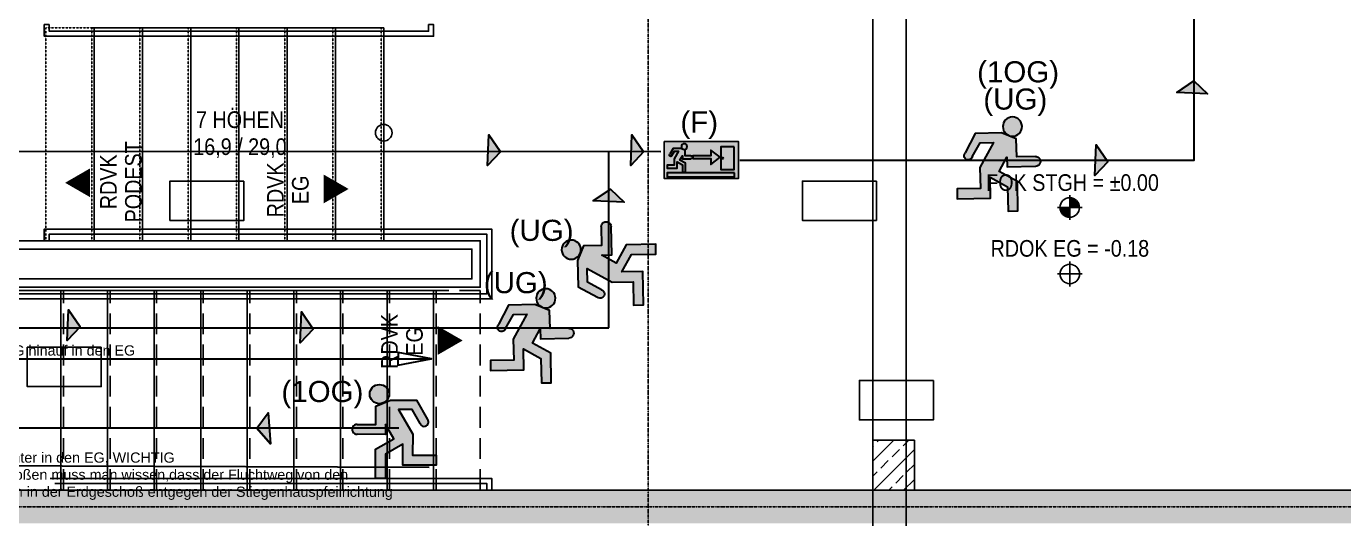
# Model space of a CAD drawing. Header units: millimetres. Extents: x -5498 to 144064, y 340 to 109563.
# Drawn here: x 51879 to 59798, y 39539 to 42501 of the extents above; entities that cross this region are included whole.
import ezdxf
from ezdxf.enums import TextEntityAlignment as Align

# ---------------------------------------------------------------- set-up
doc = ezdxf.new("R2010")
doc.units = ezdxf.units.MM
for name, pattern in [('HIDDEN', [0.375, 0.25, -0.125]), ('HIDDEN2', [0.1875, 0.125, -0.0625]), ('STRICHPUNKT', [1, 0.5, -0.25, 0, -0.25])]:
    doc.linetypes.add(name, pattern=pattern)
for name, color, linetype in [('00-TXT---------M0', 8, 'Continuous'), ('00-WOL-G00-LEG-M0', 22, 'Continuous'), ('00_HLP-G00-LEG-M0', 6, 'Continuous'), ('01-SYM-G00-Leg-M0', 251, 'Continuous'), ('01-TXT---------M0', 251, 'Continuous'), ('02-AXO-G00-LEG-M0', 251, 'STRICHPUNKT'), ('02-FIL-G00-Leg-STB', 251, 'Continuous'), ('02-TWA-G00-LEG-M0', 251, 'Continuous'), ('06-SYM-G00-LEG-M0', 251, 'Continuous'), ('06-TXT-G00-LEG-M0', 251, 'Continuous')]:
    doc.layers.add(name, color=color, linetype=linetype)
doc.styles.add('ARIAL', font='arial.ttf', dxfattribs={"width": 0.85})
doc.styles.get("Standard").update_dxf_attribs({"font": 'arial.ttf'})
doc.linetypes.add('ZICKZACK', pattern='A,0.00254,-5.08,[131,ltypeshp.shx,S=5.08,R=0,X=-5.08,Y=0],-10.16,[131,ltypeshp.shx,S=5.08,R=180,X=5.08,Y=0],-5.08', length=20.32254)

# ---------------------------------------------------------------- blocks, each defined once
blk = doc.blocks.new('06-TXT')
at = {"color": 8, "style": 'ARIAL', "width": 0.85}
blk.add_attdef('STAIR', text='', height=0.1, dxfattribs=at).set_placement((0.009, 0.046), align=Align.CENTER)
blk.add_attdef('STG', text='', height=0.1, dxfattribs=at).set_placement((0.009, -0.054), align=Align.TOP_CENTER)
blk = doc.blocks.new('01-HK1')
for p, q in [((-0.0005, -0.0742), (-0.0005, 0.0742)), ((0.0737, 0), (-0.0747, 0))]:
    blk.add_line(p, q)
blk.add_circle((-0.0005, 0), 0.0586)
for points in [[(-0.0005, 0.0586), (0.0409, 0.0414), (-0.0005, 0)], [(-0.0005, 0), (0.0581, 0), (0.0409, 0.0414)], [(-0.0591, 0), (-0.0419, -0.0414), (-0.0005, 0)], [(-0.0419, -0.0414), (-0.0005, -0.0586), (-0.0005, 0)]]:
    blk.add_solid(points)
at = {"layer": '01-TXT---------M0', "color": 8, "style": 'ARIAL', "width": 0.85}
blk.add_attdef('HEIGHT', text='', height=0.1, dxfattribs=at).set_placement((0, 0.2), align=Align.TOP_CENTER)
blk = doc.blocks.new('01-hk4')
blk.add_lwpolyline([(0, 0, 0, 0.270625, 0), (0, 0.234375, 0.270625, 0.270625, 0)], format="xyseb")
at = {"layer": '00-TXT---------M0', "color": 8, "style": 'ARIAL', "width": 0.85}
blk.add_attdef('HEIGHT', text='', height=0.1, dxfattribs=at).set_placement((0, 0.35), align=Align.CENTER)
blk = doc.blocks.new('STIEGE')
for points in [[(1.2, -1.04), (1.2, -4.4), (0, -4.4), (0, 0.08), (1.2, 0.08), (1.2, -0.76)], [(0, -0.2), (1.2, -0.2)], [(0, -0.48), (1.2, -0.48)], [(0, -0.76), (1.2, -0.76)], [(1.2, -0.76), (0, -1.88)], [(0, -1.04), (0.9, -1.04)], [(0, -1.32), (0.6, -1.32)], [(0.9, -1.32), (1.2, -1.32)], [(0, -1.6), (0.3, -1.6)], [(0.6, -1.6), (1.2, -1.6)], [(0.3, -1.88), (1.2, -1.88)], [(0, -2.16), (1.2, -2.16)], [(0, -2.44), (1.2, -2.44)], [(0, -2.72), (1.2, -2.72)], [(0, -3), (1.2, -3)], [(0, -3.28), (1.2, -3.28)], [(0, -3.56), (1.2, -3.56)], [(0, -3.84), (1.2, -3.84)], [(0, -4.12), (1.2, -4.12)]]:
    blk.add_lwpolyline(points)
for points in [[(0.6, 0.08, 0, 0, 0), (0.6, -1.1203, 0.075, 0, 0), (0.6, -1.32, 0, 0, 0)], [(0.6, -1.6, 0, 0, 0), (0.6, -4.2003, 0.075, 0, 0), (0.6, -4.4, 0, 0, 0)]]:
    blk.add_lwpolyline(points, format="xyseb")
at = {"linetype": 'HIDDEN2'}
for points in [[(0, 0.065), (1.2, 0.065)], [(0, -0.215), (1.2, -0.215)], [(0, -0.495), (1.2, -0.495)], [(0, -0.775), (1.2, -0.775)], [(0, -1.055), (0.8839, -1.055)], [(0, -1.335), (0.5839, -1.335)], [(0.8839, -1.335), (1.2, -1.335)], [(0, -1.615), (0.2839, -1.615)], [(0.5839, -1.615), (1.2, -1.615)], [(0.2839, -1.895), (1.2, -1.895)], [(0, -2.175), (1.2, -2.175)], [(0, -2.455), (1.2, -2.455)], [(0, -2.735), (1.2, -2.735)], [(0, -3.015), (1.2, -3.015)], [(0, -3.295), (1.2, -3.295)], [(0, -3.575), (1.2, -3.575)], [(0, -3.855), (1.2, -3.855)], [(0, -4.135), (1.2, -4.135)], [(0, -4.4), (0, -4.68), (1.2, -4.68), (1.2, -4.4)], [(0, -4.415), (1.2, -4.415)]]:
    blk.add_lwpolyline(points, dxfattribs=at)
blk.add_circle((0.6, 0.08), 0.05)
blk = doc.blocks.new('01-HK2')
for p, q in [((0.098, 0), (-0.098, 0)), ((0, -0.098), (0, 0.098))]:
    blk.add_line(p, q)
blk.add_circle((0, 0), 0.0773)
at = {"layer": '01-TXT---------M0', "color": 8, "style": 'ARIAL', "width": 0.85}
blk.add_attdef('HEIGHT', text='', height=0.1, rotation=360, dxfattribs=at).set_placement((0, 0.132), align=Align.BOTTOM_CENTER)
blk = doc.blocks.new('9809550')
at = {"color": 18, "lineweight": 30, "true_color": 0x000000}
for points in [[(423921.7, 99168.8), (423956.8, 99168.8), (423956.8, 99202.9), (423984.5, 99214.5), (424033.7, 99214.5), (424053.8, 99178.3)], [(424040.2, 99170.9), (424025.2, 99196.7), (423999.7, 99196.8), (424026.2, 99150.3), (424026.2, 99110.9), (424070.2, 99110.9), (424070.2, 99092.3), (424007.5, 99092.3), (424007.5, 99131.7), (423975, 99113.1), (423975, 99067), (423956.5, 99067), (423956.5, 99122.4), (423990.5, 99141.9), (423975.1, 99168.8), (423975.1, 99150.2), (423921.7, 99150.3)]]:
    blk.add_lwpolyline(points, dxfattribs=at)
blk.add_circle((423963.6, 99225.9), 18.1, dxfattribs=at)
for centre, radius, start, end in [((424047.8, 99173.1), 7.96, 195.7299, 41.4005), ((423921.7, 99159.5), 9.27, 89.9849, 270.0151)]:
    blk.add_arc(centre, radius, start, end, dxfattribs=at)
blk = doc.blocks.new('595995')
blk.add_hatch(color=256).paths.add_polyline_path([(423732.4, 99468.9), (423791.5, 99424.8), (423791.5, 99458.8), (423902.8, 99458.8), (423902.6, 99477.2), (423791.8, 99477.2), (423791.8, 99513.6)])
at = {"color": 18, "lineweight": 30, "true_color": 0x000000}
blk.add_lwpolyline([(423902.6, 99477.2), (423791.8, 99477.2), (423791.8, 99513.6), (423732.4, 99468.9), (423791.5, 99424.8), (423791.5, 99458.8), (423902.8, 99458.8), (423902.6, 99477.2)], dxfattribs=at)
blk = doc.blocks.new('RIVO-RZ-ARR_right')
h = blk.add_hatch(color=100)
h.paths.add_polyline_path([(423617.7, 99335.8), (424081.3, 99335.8), (424081.3, 99567.6), (423617.7, 99567.6)])
h.paths.add_polyline_path([(424057.5, 99371.2), (424057.5, 99347.4), (423635.1, 99347.4), (423635.1, 99371.2)], flags=16)
h.paths.add_polyline_path([(424055.7, 99392.7), (423970.6, 99392.7), (423970.6, 99533.1), (424055.7, 99533.1)], flags=16)
h = blk.add_hatch(color=256)
h.paths.add_polyline_path([(423706.5, 99506.1), (423680.1, 99459.6), (423680.1, 99420.2), (423636.1, 99420.2), (423636.1, 99401.6), (423698.8, 99401.6), (423698.8, 99441), (423731.3, 99422.4), (423731.3, 99376.3), (423749.8, 99376.3), (423749.8, 99431.8), (423715.7, 99451.2), (423731.2, 99478.1), (423731.2, 99459.5), (423784.6, 99459.6, 0.998804), (423784.5, 99478.1), (423749.5, 99478.1), (423749.5, 99512.3), (423721.8, 99523.9), (423672.6, 99523.9), (423652.5, 99487.7, 1.25347), (423666.1, 99480.2), (423681.1, 99506)])
h.paths.add_polyline_path([(423760.8, 99535.2, 1), (423724.6, 99535.2, 1)])
h = blk.add_hatch(color=256)
h.paths.add_polyline_path([(424055.7, 99533.1), (423970.6, 99533.1), (423970.6, 99392.7), (424055.7, 99392.7)])
h.paths.add_polyline_path([(423985.2, 99463.1, -1), (423975.2, 99463.1, -1)], flags=16)
blk.add_hatch(color=256).paths.add_polyline_path([(424057.5, 99347.4), (424057.5, 99371.2), (423635.1, 99371.2), (423635.1, 99347.4)])
blk.add_lwpolyline([(423617.7, 99567.6), (424081.3, 99567.6), (424081.3, 99335.8), (423617.7, 99335.8)], close=True)
at = {"color": 18, "lineweight": 30, "true_color": 0x000000}
for points in [[(424055.7, 99533.1), (423970.6, 99533.1), (423970.6, 99392.7), (424055.7, 99392.7)], [(424057.5, 99371.2), (423635.1, 99371.2), (423635.1, 99347.4), (424057.5, 99347.4)]]:
    blk.add_lwpolyline(points, close=True, dxfattribs=at)
blk.add_circle((423980.2, 99463.1), 5, dxfattribs=at)
at = {"xscale": -1, "rotation": 359.9999999997448}
blk.add_blockref('9809550', (847706.3, 309.3), dxfattribs=at)
at = {"rotation": 180.0000000000325}
blk.add_blockref('595995', (847699.7, 198937.4), dxfattribs=at)
blk = doc.blocks.new('750298750')
h = blk.add_hatch(color=3)
h.paths.add_polyline_path([(426943.6, 99576.9), (426968.1, 99576.8), (426982.5, 99552, 1.25347), (426995.6, 99559.2), (426976.3, 99594), (426929, 99594), (426902.3, 99582.8), (426902.3, 99550), (426868.6, 99550, 1), (426868.6, 99532.2), (426919.9, 99532.1), (426919.9, 99550), (426934.8, 99524.1), (426902.1, 99505.4), (426902.1, 99452.1), (426919.8, 99452.1), (426919.8, 99496.4), (426951.1, 99514.3), (426951.1, 99476.4), (427011.4, 99476.4), (427011.4, 99494.3), (426969.1, 99494.3), (426969.1, 99532.2)])
h.paths.add_polyline_path([(426891.5, 99604.9, 1), (426926.3, 99604.9, 1)])
at = {"xscale": 0.9619413167778113, "yscale": 0.9619413167778113, "zscale": 0.9619413167778113}
blk.add_blockref('9809550', (19080.8, 4155.4), dxfattribs=at)
blk = doc.blocks.new('4444444')
at = {"lineweight": 30}
h = blk.add_hatch(color=100, dxfattribs=at)
h.dxf.hatch_style = 1
h.paths.add_polyline_path([(431810.8, 98429.5), (431736, 98429.5), (431806.7, 98326.5)])
h.paths.add_polyline_path([(431814, 98511.5), (431736, 98429.5), (431810.8, 98429.5)])
at = {"color": 102, "lineweight": 30, "true_color": 0x21de37}
blk.add_lwpolyline([(431736, 98429.5), (431806.7, 98326.5), (431736, 98429.5), (431814, 98511.5), (431806.7, 98326.5)], dxfattribs=at)

msp = doc.modelspace()

# ---------------------------------------------------------------- hatches: boundary and pattern name
at = {"layer": '02-FIL-G00-Leg-STB'}
h = msp.add_hatch(dxfattribs=at)
h.set_pattern_fill('ANSI33', color=256, scale=20, angle=107.04654, style=0)
h.set_pattern_definition([(44.70755, (-20078.77, 18756.93), (-89.34302, 90.25976), []), (44.70755, (-19988.97, 18756.47), (-89.34302, 90.25976), [63.5, -31.75])])
h.paths.add_polyline_path([(59916.9, 39711.4), (47086.9, 39711.4), (47016.9, 39711.4), (47016.9, 40211.4), (46816.9, 40211.4), (46816.9, 39511.4), (47086.9, 39511.4), (47086.9, 35561.4), (45226.9, 35561.4), (45226.9, 35361.4), (49616.9, 35361.4), (49616.9, 35561.4), (47286.9, 35561.4), (47286.9, 39511.4), (59916.9, 39511.4)])
h = msp.add_hatch(dxfattribs=at)
h.set_pattern_fill('ANSI33', color=256, scale=20, angle=107.04654, style=0)
h.set_pattern_definition([(45, (-23245.73, -3508.6), (-89.80256, 89.80256), []), (45, (-23155.93, -3508.6), (-89.80256, 89.80256), [63.5, -31.75])])
h.paths.add_polyline_path([(57216.9, 40011.4), (56966.9, 40011.4), (56966.9, 39711.4), (57216.9, 39711.4)])

# ---------------------------------------------------------------- linework, layer by layer
at = {"color": 102, "lineweight": 30, "true_color": 0x21de37}
for points in [[(56167, 41696.1), (58898.6, 41695.7), (58899.3, 45676.6)], [(48414.4, 41749.5), (55693.4, 41748.3)]]:
    msp.add_lwpolyline(points, dxfattribs=at)
at = {"color": 102, "lineweight": 30}
for points in [[(54118.8, 40083.8), (49048.8, 40084.6), (49049.1, 41749.4)], [(55379.5, 40686.6), (55379.7, 41748.4)], [(49885.8, 40687.5), (55379.5, 40686.6)]]:
    msp.add_lwpolyline(points, dxfattribs=at)
at = {"color": 1, "lineweight": 30}
for points in [[(49833.7, 40501.4), (54313.7, 40501.4), (54114, 40539.1), (54112.9, 40462.9), (54312.9, 40501.3)], [(49885.7, 39864.6), (54300.6, 39850)]]:
    msp.add_lwpolyline(points, dxfattribs=at)
at = {"layer": '00-WOL-G00-LEG-M0', "linetype": 'ZICKZACK', "ltscale": 0.005}
for points in [[(53186.5, 41570.8), (52742, 41570.8), (52742, 41334), (53186.5, 41334)], [(56988.7, 41570.8), (56544.2, 41570.8), (56544.2, 41334), (56988.7, 41334)], [(52328.8, 40570.8), (51884.3, 40570.8), (51884.3, 40334), (52328.8, 40334)], [(57331.7, 40370.8), (56887.1, 40370.8), (56887.1, 40134), (57331.7, 40134)]]:
    msp.add_lwpolyline(points, close=True, dxfattribs=at)
at = {"layer": '00_HLP-G00-LEG-M0', "linetype": 'HIDDEN'}
for points in [[(56966.9, 47031.4), (56966.9, 36101.4)], [(57166.9, 36101.4), (57166.9, 47031.4)]]:
    msp.add_lwpolyline(points, dxfattribs=at)
at = {"layer": '02-AXO-G00-LEG-M0'}
for points in [[(55616.9, 58815.1), (55616.9, 23887.7)], [(31654.3, 39611.4), (65266.9, 39611.4)]]:
    msp.add_lwpolyline(points, dxfattribs=at)
at = {"layer": '02-TWA-G00-LEG-M0'}
for points in [[(56966.9, 39711.4), (56966.9, 40011.4), (57216.9, 40011.4), (57216.9, 39711.4)], [(47086.9, 39711.4), (59916.9, 39711.4)]]:
    msp.add_lwpolyline(points, dxfattribs=at)
at = {"layer": '06-SYM-G00-LEG-M0'}
for points in [[(52016.9, 42511.4), (52016.9, 42471.4), (54296.9, 42471.4), (54296.9, 42511.4), (54326.9, 42511.4), (54326.9, 42441.4), (51986.9, 42441.4), (51986.9, 42511.4), (52016.9, 42511.4)], [(52271.9, 42491.4), (54026.9, 42491.4)], [(52286.9, 42491.4), (52286.9, 41211.4)], [(52576.9, 42491.4), (52576.9, 41211.4)], [(52866.9, 42491.4), (52866.9, 41211.4)], [(53156.9, 42491.4), (53156.9, 41211.4)], [(53446.9, 42491.4), (53446.9, 41211.4)], [(53736.9, 42491.4), (53736.9, 41211.4)], [(54026.9, 42491.4), (54026.9, 41211.4)], [(51986.9, 41211.4), (51986.9, 41281.4), (54676.9, 41281.4), (54676.9, 40861.4), (51032.2, 40861.4)], [(50686.9, 40931.4), (49566.9, 40931.4), (49566.9, 41211.4), (54606.9, 41211.4), (54606.9, 40931.4), (50966.9, 40931.4)], [(52016.9, 41211.4), (52016.9, 41251.4), (54646.9, 41251.4), (54646.9, 40891.4), (51004.2, 40891.4)], [(50640.2, 40981.4), (49616.9, 40981.4), (49616.9, 41161.4), (54556.9, 41161.4), (54556.9, 40981.4), (50920.2, 40981.4)], [(54676.9, 39711.4), (54676.9, 39781.4), (52021.6, 39781.4)], [(52049.6, 39751.4), (54646.9, 39751.4), (54646.9, 39711.4), (54676.9, 39711.4)]]:
    msp.add_lwpolyline(points, dxfattribs=at)
at = {"layer": '06-SYM-G00-LEG-M0', "linetype": 'HIDDEN2'}
for points in [[(51996.9, 42491.4), (51996.9, 41211.4)], [(51996.9, 42491.4), (52271.9, 42491.4)], [(52271.9, 42491.4), (52271.9, 41211.4)], [(52561.9, 42491.4), (52561.9, 41211.4)], [(52851.9, 42491.4), (52851.9, 41211.4)], [(53141.9, 42491.4), (53141.9, 41211.4)], [(53431.9, 42491.4), (53431.9, 41211.4)], [(53721.9, 42491.4), (53721.9, 41211.4)], [(54011.9, 42491.4), (54011.9, 41211.4)]]:
    msp.add_lwpolyline(points, dxfattribs=at)
at = {"layer": '06-SYM-G00-LEG-M0'}
msp.add_lwpolyline([(54026.9, 41861.4, 0, 0, 0), (52536.9, 41861.4, 100, 0, 0), (52286.9, 41861.4, 0, 0, 0)], format="xyseb", dxfattribs=at)
msp.add_circle((54026.9, 41861.4), 50, dxfattribs=at)

# ---------------------------------------------------------------- block references
at = {"color": 102, "lineweight": 30, "true_color": 0x21de37}
for p, rotation in [((-39464.4, 473924.5), 269.9910616335286), ((486481, 140108.1), 179.9910616337451), ((487341, 140107.9), 179.9910616337451), ((490131, 140047.5), 179.9910616337451), ((-42972, 473272.7), 269.9910616336958), ((483953.4, 139055.4), 179.9910616337451), ((485354.7, 139042.1), 179.9910616337451), ((-364333.3, -107211.1), 6.585759144606952)]:
    msp.add_blockref('4444444', p, dxfattribs=dict(at, rotation=rotation))
for p, xscale, yscale, zscale, rotation in [((1483523.7, -260189.8), -3.32448401177543, 3.32448401177543, 3.32448401177543, 1.16993279672824), ((357242.5, 1466874.7), -3.32448401177543, 3.32448401177543, 3.32448401177543, 91.16993279669892), ((1480718.4, -261222.8), -3.32448401177543, 3.324484011775431, 3.32448401177543, 1.169932796728241), ((-1365302.5, -290624.6), 3.324484011775432, 3.324484011775432, 3.324484011775432, 359.9910616339362)]:
    msp.add_blockref('750298750', p, dxfattribs=dict(at, xscale=xscale, yscale=yscale, zscale=zscale, rotation=rotation))
at = {"xscale": 0.9619413167778113, "yscale": 0.9619413167778113, "zscale": 0.9619413167778113, "rotation": 359.9910616339362}
msp.add_blockref('RIVO-RZ-ARR_right', (-351796.9, -53905.9), dxfattribs=at)
at = {"layer": '01-SYM-G00-Leg-M0'}
ref = msp.add_blockref('01-hk4', (52111.9, 41560.2), dxfattribs=dict(at, xscale=-640.0000004352165, yscale=640.0000004059355, zscale=640.0000004327273, rotation=269.9999921102296))
ref.add_attrib('HEIGHT', 'PODEST', dxfattribs={"layer": '00-TXT---------M0', "color": 8, "extrusion": (0, 0, -1), "height": 100, "rotation": 90.00001, "style": 'ARIAL', "text_generation_flag": 4, "width": 0.85}).set_placement((-52472.2, 41565.9), align=Align.TOP_CENTER)
ref = msp.add_blockref('01-hk4', (52111.9, 41560.2), dxfattribs=dict(at, xscale=-640.0000004352165, yscale=640.0000004059355, zscale=640.0000004327273, rotation=269.9999921102296))
ref.add_attrib('HEIGHT', 'RDVK', dxfattribs={"layer": '00-TXT---------M0', "color": 8, "extrusion": (0, 0, -1), "height": 100, "rotation": 90.00001, "style": 'ARIAL', "text_generation_flag": 4, "width": 0.85}).set_placement((-52322.2, 41565.9), align=Align.TOP_CENTER)
ref = msp.add_blockref('01-hk4', (53816, 41523), dxfattribs=dict(at, xscale=-640.0000004352165, yscale=640.0000004059355, zscale=640.0000004327273, rotation=89.99999207130828))
ref.add_attrib('HEIGHT', 'RDVK', dxfattribs={"layer": '00-TXT---------M0', "color": 8, "extrusion": (0, 0, -1), "height": 100, "rotation": 270.00001, "style": 'ARIAL', "text_generation_flag": 2, "width": 0.85}).set_placement((-53455.7, 41517.4), align=Align.BOTTOM_CENTER)
ref = msp.add_blockref('01-hk4', (53816, 41523), dxfattribs=dict(at, xscale=-640.0000004352165, yscale=640.0000004059355, zscale=640.0000004327273, rotation=89.99999207130828))
ref.add_attrib('HEIGHT', 'EG', dxfattribs={"layer": '00-TXT---------M0', "color": 8, "extrusion": (0, 0, -1), "height": 100, "rotation": 270.00001, "style": 'ARIAL', "text_generation_flag": 2, "width": 0.85}).set_placement((-53605.7, 41517.4), align=Align.BOTTOM_CENTER)
at = {"layer": '01-SYM-G00-Leg-M0', "xscale": 999.9999999999995, "yscale": 999.9999999999995, "zscale": 999.9999999999995, "rotation": 4.12721824252e-05}
msp.add_blockref('01-HK1', (58151.3, 41411.4), dxfattribs=at).add_auto_attribs({'HEIGHT': ' FOK STGH = %%p0.00'})
at = {"layer": '01-SYM-G00-Leg-M0'}
ref = msp.add_blockref('01-HK2', (58151.8, 41011.4), dxfattribs=dict(at, xscale=757.575758062457, yscale=757.5757580613002, zscale=757.5757580681657, rotation=1.42391001e-08))
ref.add_attrib('HEIGHT', 'RDOK EG = -0.18', dxfattribs={"layer": '01-TXT---------M0', "color": 8, "height": 100, "rotation": 0, "style": 'ARIAL', "width": 0.85}).set_placement((58151.8, 41085.6), align=Align.BOTTOM_CENTER)
ref = msp.add_blockref('01-hk4', (54501.9, 40611.4), dxfattribs=dict(at, xscale=-640.0000004352165, yscale=640.0000004059355, zscale=640.0000004327273, rotation=89.99999207130828))
ref.add_attrib('HEIGHT', 'RDVK', dxfattribs={"layer": '00-TXT---------M0', "color": 8, "extrusion": (0, 0, -1), "height": 100, "rotation": 270.00001, "style": 'ARIAL', "text_generation_flag": 2, "width": 0.85}).set_placement((-54141.7, 40605.7), align=Align.BOTTOM_CENTER)
ref = msp.add_blockref('01-hk4', (54501.9, 40611.4), dxfattribs=dict(at, xscale=-640.0000004352165, yscale=640.0000004059355, zscale=640.0000004327273, rotation=89.99999207130828))
ref.add_attrib('HEIGHT', 'EG', dxfattribs={"layer": '00-TXT---------M0', "color": 8, "extrusion": (0, 0, -1), "height": 100, "rotation": 270.00001, "style": 'ARIAL', "text_generation_flag": 2, "width": 0.85}).set_placement((-54291.7, 40605.7), align=Align.BOTTOM_CENTER)
at = {"layer": '06-SYM-G00-LEG-M0', "xscale": 999.9999999999995, "yscale": 999.9999999999995, "zscale": 999.9999999999995, "rotation": 89.99999999659514}
msp.add_blockref('STIEGE', (49926.9, 39711.4), dxfattribs=at)
at = {"layer": '06-TXT-G00-LEG-M0'}
ref = msp.add_blockref('06-TXT', (53156.9, 41861.4), dxfattribs=dict(at, xscale=624.9999999916962, yscale=624.9999999689431, zscale=624.9999999999998, rotation=359.9961438124857))
ref.add_attrib('STAIR', '7 HÖHEN', dxfattribs={"layer": '0', "color": 8, "height": 100, "rotation": 359.99614, "style": 'ARIAL', "width": 0.85}).set_placement((53162.6, 41889.9), align=Align.CENTER)
ref.add_attrib('STG', '16,9 / 29,0', dxfattribs={"layer": '0', "color": 8, "height": 100, "rotation": 359.99614, "style": 'ARIAL', "width": 0.85}).set_placement((53162.6, 41827.4), align=Align.TOP_CENTER)

# ---------------------------------------------------------------- texts
at = {"color": 3, "lineweight": 30, "char_height": 126.97, "attachment_point": 1, "rotation": 359.99106}
for s, insert in [('(1OG)', (57594.3, 42291.3)), ('(UG)', (57631.7, 42127.5)), ('(F)', (55810.7, 41989.5)), ('(UG)', (54784.1, 41337.6)), ('(UG)', (54628.7, 41022.9)), ('(1OG)', (53412.2, 40368.1))]:
    msp.add_mtext_dynamic_manual_height_columns(s, width=26879.974, gutter_width=634.8, heights=[0], dxfattribs=dict(at, insert=insert))
at = {"color": 1, "lineweight": 30, "attachment_point": 1, "rotation": 359.99106}
for s, insert, char_height in [('vom UG hinauf in den EG', (51552.3, 40582.5), 61.605), ('vom 1OG hinunter in den EG, WICHTIG^JBei Obergeschoßen muss man wissen,dass der Fluchtweg von den^JObergeschoßen in der Erdgeschoß entgegen der Stiegenhauspfeilrichtung^Jist.', (51240.1, 39938), 61.6052)]:
    msp.add_mtext_dynamic_manual_height_columns(s, width=13042.302, gutter_width=308, heights=[0], dxfattribs=dict(at, insert=insert, char_height=char_height))

doc.saveas('drawing.dxf')
